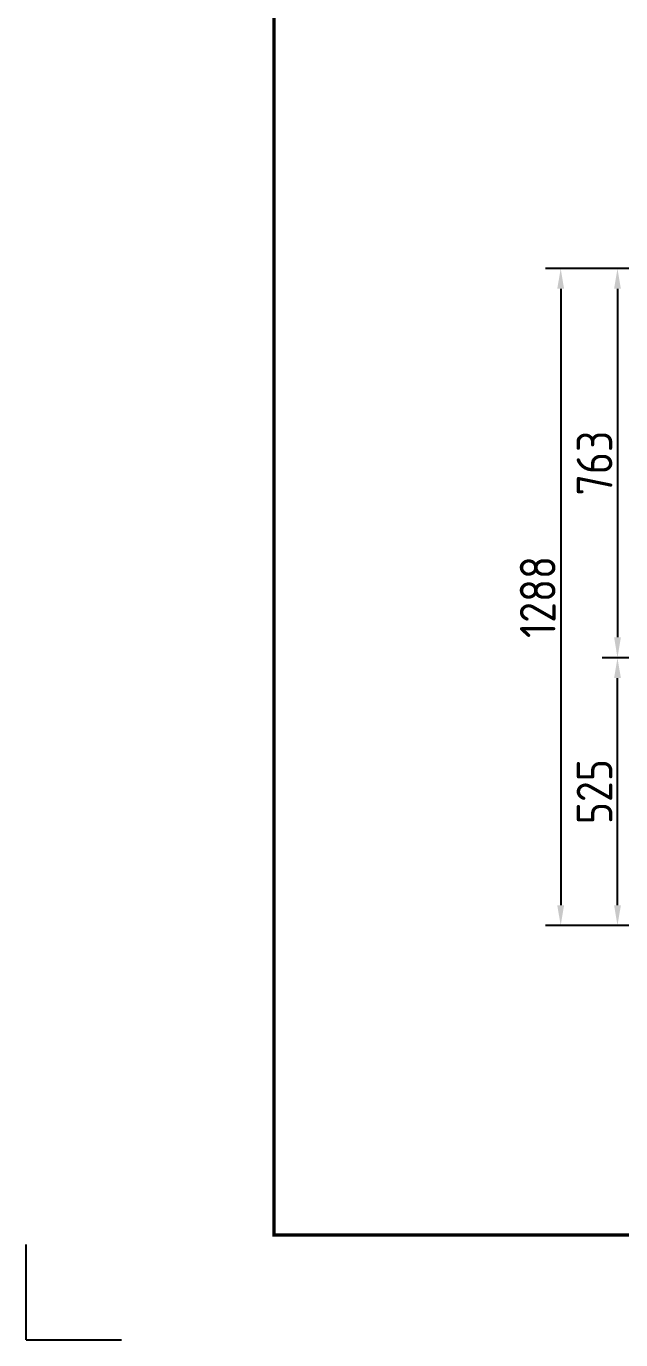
# Model space of a CAD drawing. Header units: millimetres. Extents: x 124493 to 133608, y -169944 to -164394.
# Drawn here: x 124493 to 125658, y -169944 to -167370 of the extents above; entities that cross this region are included whole.
import ezdxf

# ---------------------------------------------------------------- set-up
doc = ezdxf.new("R2010")
doc.units = ezdxf.units.MM
doc.header["$LTSCALE"] = 13
doc.layers.add('1', color=4, linetype='Continuous')
doc.layers.add('paper', color=254, linetype='Continuous', plot=False)
doc.layers.add('标注、文本', color=3, linetype='Continuous', lineweight=25)
doc.styles.get("Standard").update_dxf_attribs({"font": 'gbenor.shx', "bigfont": 'gbcbig.shx'})
doc.dimstyles.new('1-15', dxfattribs={"dimscale": 20, "dimtxt": 3.5, "dimasz": 2, "dimexe": 1.5, "dimexo": 0.5, "dimgap": 0.5, "dimtad": 1, "dimtoh": 1, "dimdec": 1, "dimdsep": 46, "dimtxsty": 'Standard', "dimcen": 2.5, "dimclrd": 3, "dimclre": 3, "dimclrt": 3, "dimadec": 0, "dimazin": 2, "dimtfac": 1, "dimtdec": 1, "dimtmove": 0, "dimatfit": 2, "dimfxl": 1, "dimarcsym": 0})

# ---------------------------------------------------------------- blocks, each defined once
blk = doc.blocks.new('*D509')
at = {"layer": 'Defpoints', "color": 0, "transparency": 16777216}
for p in [(125946.1, -167844.1), (125651.4, -168607.1), (126114.1, -168607.1)]:
    blk.add_point(p, dxfattribs=at)
at = {"layer": '标注、文本', "color": 3, "lineweight": -2, "transparency": 16777216}
for p, q in [((125936.1, -167844.1), (125621.4, -167844.1)), ((125651.4, -167884.1), (125651.4, -168567.1)), ((126104.1, -168607.1), (125621.4, -168607.1))]:
    blk.add_line(p, q, dxfattribs=at)
at = {"layer": '标注、文本', "color": 3, "transparency": 16777216}
for points in [[(125644.8, -167884.1), (125658.1, -167884.1), (125651.4, -167844.1)], [(125644.8, -168567.1), (125658.1, -168567.1), (125651.4, -168607.1)]]:
    blk.add_solid(points, dxfattribs=at)
at = {"layer": '标注、文本', "color": 3, "transparency": 16777216, "insert": (125606.4, -168225.6), "char_height": 70, "attachment_point": 5, "rotation": 90}
blk.add_mtext('763', dxfattribs=at)
blk = doc.blocks.new('*D510')
at = {"layer": 'Defpoints', "color": 0, "transparency": 16777216}
for p in [(125946.1, -167844.1), (125540.1, -169132.1), (125906.6, -169132.1)]:
    blk.add_point(p, dxfattribs=at)
at = {"layer": '标注、文本', "color": 3, "lineweight": -2, "transparency": 16777216}
for p, q in [((125936.1, -167844.1), (125510.1, -167844.1)), ((125540.1, -167884.1), (125540.1, -169092.1)), ((125896.6, -169132.1), (125510.1, -169132.1))]:
    blk.add_line(p, q, dxfattribs=at)
at = {"layer": '标注、文本', "color": 3, "transparency": 16777216}
for points in [[(125533.4, -167884.1), (125546.8, -167884.1), (125540.1, -167844.1)], [(125533.4, -169092.1), (125546.8, -169092.1), (125540.1, -169132.1)]]:
    blk.add_solid(points, dxfattribs=at)
at = {"layer": '标注、文本', "color": 3, "transparency": 16777216, "insert": (125495.1, -168488.1), "char_height": 70, "attachment_point": 5, "rotation": 90}
blk.add_mtext('1288', dxfattribs=at)
blk = doc.blocks.new('*D516')
at = {"layer": 'Defpoints', "color": 0, "transparency": 16777216}
for p in [(125651.4, -168607.1), (125906.6, -168607.1), (125906.6, -169132.1)]:
    blk.add_point(p, dxfattribs=at)
at = {"layer": '标注、文本', "color": 3, "lineweight": -2, "transparency": 16777216}
for p, q in [((125896.6, -168607.1), (125621.4, -168607.1)), ((125651.4, -169092.1), (125651.4, -168647.1)), ((125896.6, -169132.1), (125621.4, -169132.1))]:
    blk.add_line(p, q, dxfattribs=at)
at = {"layer": '标注、文本', "color": 3, "transparency": 16777216}
for points in [[(125644.8, -168647.1), (125658.1, -168647.1), (125651.4, -168607.1)], [(125644.8, -169092.1), (125658.1, -169092.1), (125651.4, -169132.1)]]:
    blk.add_solid(points, dxfattribs=at)
at = {"layer": '标注、文本', "color": 3, "transparency": 16777216, "insert": (125606.4, -168869.6), "char_height": 70, "attachment_point": 5, "rotation": 90}
blk.add_mtext('525', dxfattribs=at)

msp = doc.modelspace()

# ---------------------------------------------------------------- linework, layer by layer
at = {"layer": '1', "const_width": 6.54}
msp.add_lwpolyline([(124978.4, -169738.19), (132154.4, -169738.19), (132154.4, -164580.44), (124978.4, -164580.44), (124978.4, -169738.19)], dxfattribs=at)
at = {"layer": 'paper'}
for q in [(124492.52, -169756.88), (124679.4, -169943.75)]:
    msp.add_line((124492.52, -169943.75), q, dxfattribs=at)

# ---------------------------------------------------------------- dimensions: what is measured, and where the dimension line sits
at = {"layer": '标注、文本'}
for base, p1, p2, picture, middle in [((125540.1, -169132.12), (125946.1, -167844.12), (125906.6, -169132.12), '*D510', (125495.1, -168488.12)), ((125651.44, -168607.12), (125946.1, -167844.12), (126114.1, -168607.12), '*D509', (125606.44, -168225.62)), ((125651.44, -168607.12), (125906.6, -169132.12), (125906.6, -168607.12), '*D516', (125606.44, -168869.62))]:
    dim = msp.add_linear_dim(base=base, p1=p1, p2=p2, angle=90, dimstyle='1-15', dxfattribs=at)
    dim.commit()
    dim.dimension.update_dxf_attribs({"geometry": picture, "text_midpoint": middle})

doc.saveas('drawing.dxf')
